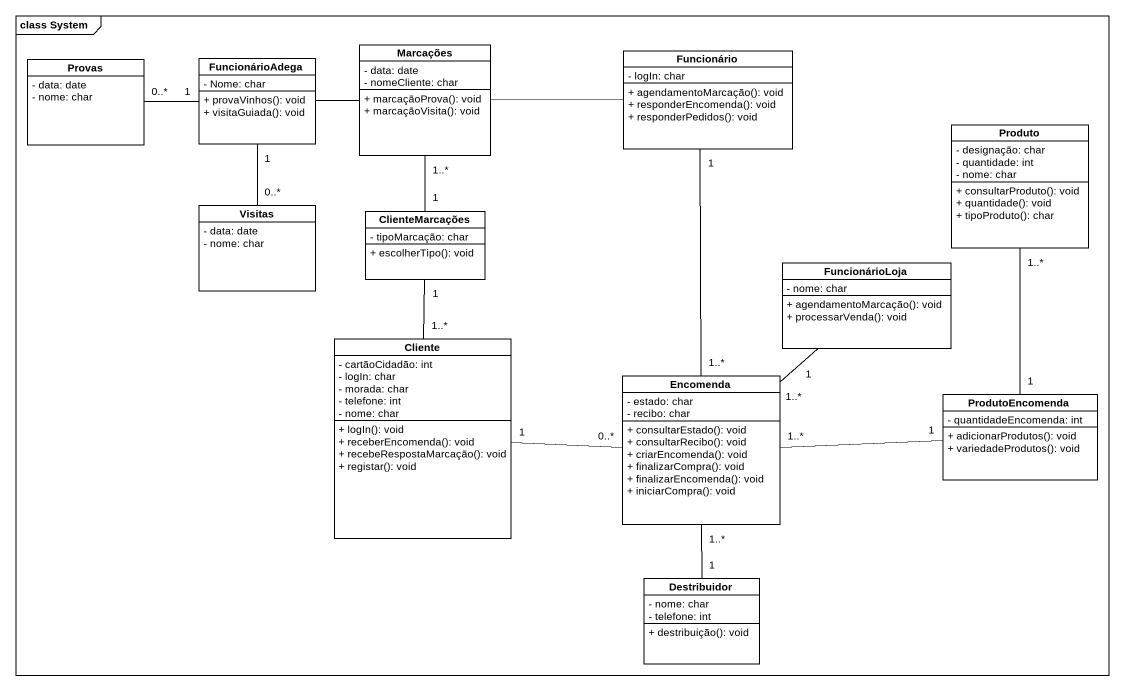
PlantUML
@startuml
mainframe class System
hide circle
hide empty members
skinparam classAttributeIconSize 0
class Marcações {
  - data: date
  - nomeCliente: char
  + marcaçãoProva(): void
  + marcaçãoVisita(): void
}
class Provas {
  - data: date
  - nome: char
}
class FuncionárioAdega {
  - Nome: char
  + provaVinhos(): void
  + visitaGuiada(): void
}
class Funcionário {
  - logIn: char
  + agendamentoMarcação(): void
  + responderEncomenda(): void
  + responderPedidos(): void
}
class Produto {
  - designação: char
  - quantidade: int
  - nome: char
  + consultarProduto(): void
  + quantidade(): void
  + tipoProduto(): char
}
class Visitas {
  - data: date
  - nome: char
}
class ClienteMarcações {
  - tipoMarcação: char
  + escolherTipo(): void
}
class FuncionárioLoja {
  - nome: char
  + agendamentoMarcação(): void
  + processarVenda(): void
}
class Cliente {
  - cartãoCidadão: int
  - logIn: char
  - morada: char
  - telefone: int
  - nome: char
  + logIn(): void
  + receberEncomenda(): void
  + recebeRespostaMarcação(): void
  + registar(): void
}
class Encomenda {
  - estado: char
  - recibo: char
  + consultarEstado(): void
  + consultarRecibo(): void
  + criarEncomenda(): void
  + finalizarCompra(): void
  + finalizarEncomenda(): void
  + iniciarCompra(): void
}
class ProdutoEncomenda {
  - quantidadeEncomenda: int
  + adicionarProdutos(): void
  + variedadeProdutos(): void
}
class Destribuidor {
  - nome: char
  - telefone: int
  + destribuição(): void
}
Marcações -left- FuncionárioAdega
FuncionárioAdega "1" -left- "0..*" Provas
FuncionárioAdega "1" -- "0..*" Visitas
Funcionário -left- Marcações
ClienteMarcações "1" -up- "1..*" Marcações
Cliente "1..*" -up- "1" ClienteMarcações
Cliente "1" -right- "0..*" Encomenda
Encomenda "1..*" -up- "1" Funcionário
Encomenda "1..*" -up- "1" FuncionárioLoja
Encomenda "1..*" -right- "1" ProdutoEncomenda
Encomenda "1..*" -- "1" Destribuidor
ProdutoEncomenda "1" -up- "1..*" Produto
@enduml
